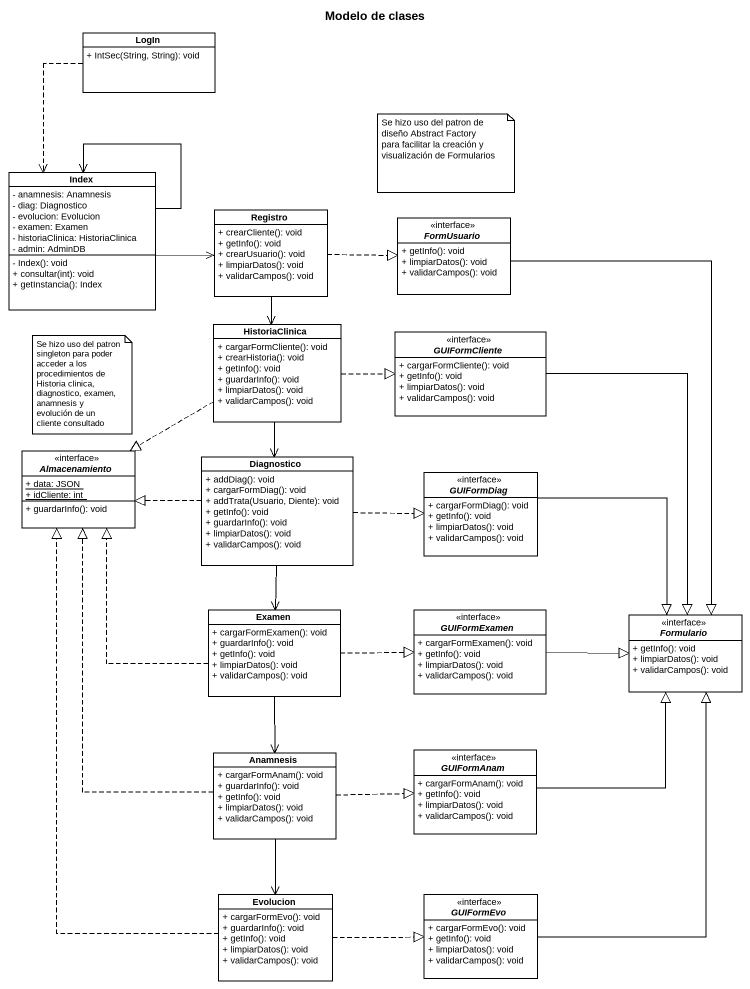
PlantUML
@startuml
title Modelo de clases
hide circle
hide empty members
skinparam classAttributeIconSize 0
class LogIn {
  + IntSec(String, String): void
}
class Index {
  - anamnesis: Anamnesis
  - diag: Diagnostico
  - evolucion: Evolucion
  - examen: Examen
  - historiaClinica: HistoriaClinica
  - admin: AdminDB
  - Index(): void
  + consultar(int): void
  + getInstancia(): Index
}
class Registro {
  + crearCliente(): void
  + getInfo(): void
  + crearUsuario(): void
  + limpiarDatos(): void
  + validarCampos(): void
}
interface FormUsuario {
  + getInfo(): void
  + limpiarDatos(): void
  + validarCampos(): void
}
class HistoriaClinica {
  + cargarFormCliente(): void
  + crearHistoria(): void
  + getInfo(): void
  + guardarInfo(): void
  + limpiarDatos(): void
  + validarCampos(): void
}
interface GUIFormCliente {
  + cargarFormCliente(): void
  + getInfo(): void
  + limpiarDatos(): void
  + validarCampos(): void
}
interface Almacenamiento {
  {static} + data: JSON
  {static} + idCliente: int
  + guardarInfo(): void
}
class Diagnostico {
  + addDiag(): void
  + cargarFormDiag(): void
  + addTrata(Usuario, Diente): void
  + getInfo(): void
  + guardarInfo(): void
  + limpiarDatos(): void
  + validarCampos(): void
}
interface GUIFormDiag {
  + cargarFormDiag(): void
  + getInfo(): void
  + limpiarDatos(): void
  + validarCampos(): void
}
class Examen {
  + cargarFormExamen(): void
  + guardarInfo(): void
  + getInfo(): void
  + limpiarDatos(): void
  + validarCampos(): void
}
interface GUIFormExamen {
  + cargarFormExamen(): void
  + getInfo(): void
  + limpiarDatos(): void
  + validarCampos(): void
}
interface Formulario {
  + getInfo(): void
  + limpiarDatos(): void
  + validarCampos(): void
}
interface GUIFormAnam {
  + cargarFormAnam(): void
  + getInfo(): void
  + limpiarDatos(): void
  + validarCampos(): void
}
class Anamnesis {
  + cargarFormAnam(): void
  + guardarInfo(): void
  + getInfo(): void
  + limpiarDatos(): void
  + validarCampos(): void
}
class Evolucion {
  + cargarFormEvo(): void
  + guardarInfo(): void
  + getInfo(): void
  + limpiarDatos(): void
  + validarCampos(): void
}
interface GUIFormEvo {
  + cargarFormEvo(): void
  + getInfo(): void
  + limpiarDatos(): void
  + validarCampos(): void
}
LogIn ..> Index
Index --> Index
Index -right-> Registro
Registro .right.|> FormUsuario
Registro --> HistoriaClinica
FormUsuario --|> Formulario
HistoriaClinica .right.|> GUIFormCliente
HistoriaClinica .left.|> Almacenamiento
HistoriaClinica --> Diagnostico
GUIFormCliente --|> Formulario
Diagnostico .left.|> Almacenamiento
Diagnostico .right.|> GUIFormDiag
Diagnostico --> Examen
GUIFormDiag --|> Formulario
Examen .up.|> Almacenamiento
Examen .right.|> GUIFormExamen
Examen --> Anamnesis
GUIFormExamen -right-|> Formulario
GUIFormAnam -up-|> Formulario
Anamnesis .up.|> Almacenamiento
Anamnesis .right.|> GUIFormAnam
Anamnesis --> Evolucion
Evolucion .up.|> Almacenamiento
Evolucion .right.|> GUIFormEvo
GUIFormEvo -up-|> Formulario
note as N1
  Se hizo uso del patron de diseño Abstract Factory
  para facilitar la creación y visualización de Formularios
end note
note as N2
  Se hizo uso del patron singleton para poder acceder a los procedimientos de Historia clinica, diagnostico, examen, anamnesis y evolución de un cliente consultado
end note
@enduml
